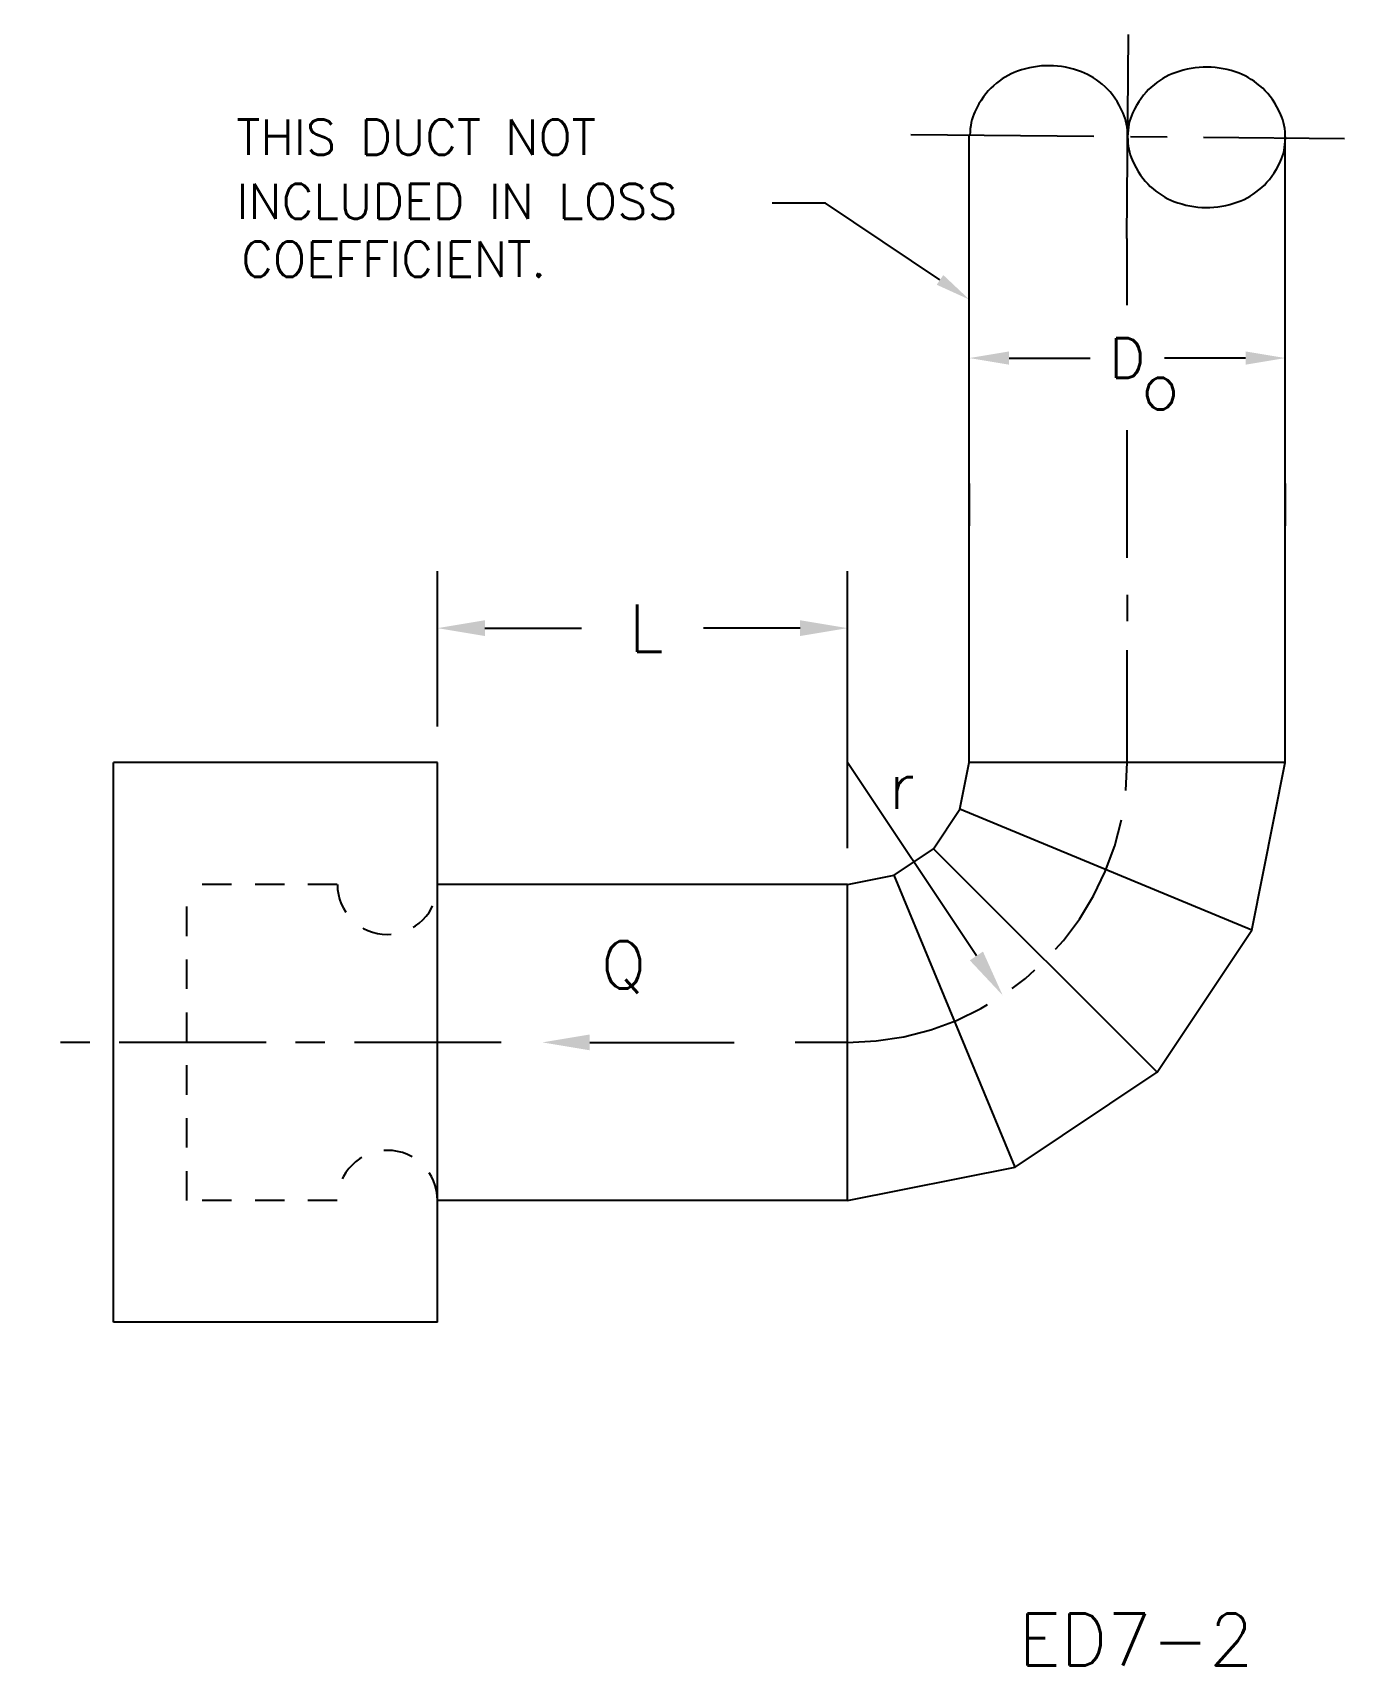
# Model space of a CAD drawing. Extents: x 2.74 to 8.32, y 0.75 to 7.7.
import ezdxf
from ezdxf.enums import TextEntityAlignment as Align

# ---------------------------------------------------------------- set-up
doc = ezdxf.new("R2010")
doc.units = 0
doc.header["$LTSCALE"] = 0.5
doc.header["$MEASUREMENT"] = 0
doc.linetypes.add('CENTER', pattern=[2, 1.25, -0.25, 0.25, -0.25])
doc.linetypes.add('HIDDEN', pattern=[0.375, 0.25, -0.125])
doc.layers.get('0').update_dxf_attribs({"linetype": 'CONTINUOUS'})
doc.layers.add('NUMBER', color=7, linetype='CONTINUOUS')
doc.styles.add('ROMANS', font='romans')

# ---------------------------------------------------------------- blocks, each defined once
blk = doc.blocks.new('DFDB')
at = {"linetype": 'CENTER'}
blk.add_line((0, 1.7809), (0, -0.2809), dxfattribs=at)
blk.add_line((-0.25, 0.75), (0.25, 0.75))
blk.add_lwpolyline([(0, 0.75, 0.185624), (0.0572, 0.772, 0.101934), (0.1217, 0.8598, 0.060684), (0.1578, 0.9728, 0.047006), (0.1721, 1.125, 0.047006), (0.1578, 1.2772, 0.060684), (0.1217, 1.3902, 0.101934), (0.0572, 1.478, 0.185624), (0, 1.5, 0.185624)], format="xyb")
blk.add_lwpolyline([(0, 0, -0.185624), (-0.0572, 0.022, -0.101934), (-0.1217, 0.1098, -0.060684), (-0.1578, 0.2228, -0.047006), (-0.1721, 0.375, -0.047006), (-0.1578, 0.5272, -0.060684), (-0.1217, 0.6402, -0.101934), (-0.0572, 0.728, -0.185624), (0, 0.75, -0.185624), (0.0572, 0.728, -0.101934), (0.1217, 0.6402, -0.060684), (0.1578, 0.5272, -0.047006), (0.1721, 0.375, -0.047006), (0.1578, 0.2228, -0.060684), (0.1217, 0.1098, -0.101934), (0.0572, 0.022, -0.185624)], format="xyb", close=True)

msp = doc.modelspace()

# ---------------------------------------------------------------- linework, layer by layer
for p, q in [((6.7242, 4.5902), (6.7242, 7.2614)), ((8.0689, 4.5902), (8.0689, 7.2614)), ((6.1122, 6.9704), (5.8862, 6.9704)), ((6.5996, 6.6434), (6.1122, 6.9704)), ((7.394, 6.8194), (7.394, 6.5356)), ((6.8936, 6.3108), (7.2384, 6.3108)), ((7.8995, 6.3108), (7.5546, 6.3108)), ((7.394, 6.0034), (7.394, 5.4603)), ((6.7242, 5.7765), (6.7242, 5.5975)), ((8.0689, 5.7765), (8.0689, 5.5975)), ((4.4619, 4.7438), (4.4619, 5.404)), ((6.2059, 4.2254), (6.2059, 5.404)), ((7.3976, 5.1922), (7.3976, 5.3042)), ((4.6636, 5.1619), (5.0746, 5.1619)), ((6.0042, 5.1619), (5.5932, 5.1619)), ((7.3965, 4.7736), (7.3965, 5.0676)), ((7.3965, 4.5902), (7.3965, 4.7736)), ((3.0835, 2.2088), (3.0835, 4.5902)), ((4.4619, 4.5902), (3.0835, 4.5902)), ((4.4619, 2.2088), (4.4619, 4.5902)), ((6.7545, 3.7673), (6.2059, 4.5902)), ((6.6847, 4.3918), (6.7242, 4.5902)), ((8.0689, 4.5902), (6.7242, 4.5902)), ((7.9271, 3.8772), (8.0689, 4.5902)), ((6.5724, 4.2237), (6.6847, 4.3918)), ((7.9271, 3.8772), (6.6847, 4.3918)), ((6.4042, 4.1113), (6.5724, 4.2237)), ((7.5232, 3.2728), (6.5724, 4.2237)), ((6.2059, 4.0718), (6.4042, 4.1113)), ((6.9188, 2.869), (6.4042, 4.1113)), ((6.2059, 4.0718), (4.4619, 4.0718)), ((6.2059, 2.7271), (6.2059, 4.0718)), ((7.5232, 3.2728), (7.9271, 3.8772)), ((5.1095, 3.3995), (5.724, 3.3995)), ((6.2059, 3.3995), (5.9836, 3.3995)), ((6.9188, 2.869), (7.5232, 3.2728)), ((6.2059, 2.7271), (6.9188, 2.869)), ((6.2059, 2.7271), (4.4619, 2.7271)), ((4.4619, 2.2088), (3.0835, 2.2088))]:
    msp.add_line(p, q)
at = {"linetype": 'HIDDEN'}
for p, q in [((4.0354, 4.0718), (3.3957, 4.0718)), ((3.3957, 2.7271), (3.3957, 4.0718)), ((4.0354, 2.7271), (3.3957, 2.7271))]:
    msp.add_line(p, q, dxfattribs=at)
at = {"linetype": 'CENTER'}
msp.add_line((4.7328, 3.3995), (2.7391, 3.3995), dxfattribs=at)
msp.add_arc((6.2059, 4.5902), 1.1907, 270, 360, dxfattribs=at)
at = {"linetype": 'HIDDEN'}
for centre, start, end in [((4.2487, 4.0718), 180, 0), ((4.2487, 2.7271), 0, 180)]:
    msp.add_arc(centre, 0.2132, start, end, dxfattribs=at)
for points in [[(6.6136, 6.6641), (6.5857, 6.6226), (6.7242, 6.5598)], [(6.8936, 6.339), (6.8936, 6.2826), (6.7242, 6.3108)], [(7.8995, 6.339), (7.8995, 6.2826), (8.0689, 6.3108)], [(4.6636, 5.1283), (4.6636, 5.1955), (4.4619, 5.1619)], [(6.0042, 5.1283), (6.0042, 5.1955), (6.2059, 5.1619)], [(6.7825, 3.786), (6.7265, 3.7487), (6.8664, 3.5995)], [(5.1095, 3.4331), (5.1095, 3.3659), (4.9078, 3.3995)]]:
    msp.add_solid(points)

# ---------------------------------------------------------------- block references
at = {"xscale": 1.734492877570909, "yscale": 0.894677220908174, "zscale": 1.734492877570909, "rotation": 89.47018273234713}
msp.add_blockref('DFDB', (8.069, 7.2468), dxfattribs=at)

# ---------------------------------------------------------------- texts
at = {"style": 'ROMANS'}
for s, height, p in [('THIS DUCT NOT', 0.15, (3.6057, 7.1757)), ('o', 0.2017, (7.455, 6.0925)), ('L', 0.2017, (5.2763, 5.0611)), ('r', 0.2017, (6.3809, 4.3932)), ('Q', 0.2017, (5.158, 3.6285))]:
    msp.add_text(s, height=height, dxfattribs=at).set_placement(p)
for s, p in [('INCLUDED IN LOSS', (3.6057, 7.0525)), ('COEFFICIENT.', (3.6262, 6.8062))]:
    msp.add_text(s, height=0.15, dxfattribs=at).set_placement(p, align=Align.TOP_LEFT)
msp.add_text('D', height=0.1694, dxfattribs=at).set_placement((7.3965, 6.3108), align=Align.MIDDLE_CENTER)
at = {"layer": 'NUMBER', "style": 'ROMANS'}
msp.add_text('ED7-2', height=0.22, dxfattribs=at).set_placement((6.934, 0.7494))

doc.saveas('drawing.dxf')
